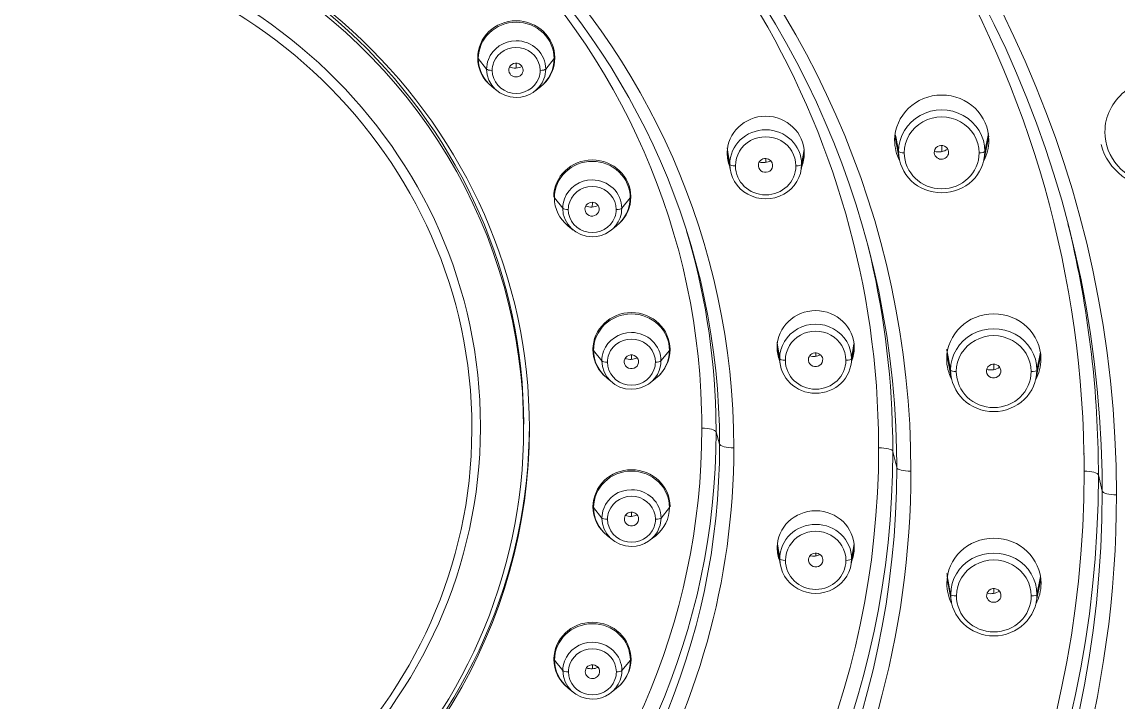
# Model space of a CAD drawing. Extents: x 12185 to 15344, y -91 to 2224.
# Drawn here: x 14150.09 to 14188.47, y 1158.3 to 1182.13 of the extents above; entities that cross this region are included whole.
import ezdxf

# ---------------------------------------------------------------- set-up
doc = ezdxf.new("R2010")
doc.units = 0
doc.header["$LTSCALE"] = 10
doc.header["$MEASUREMENT"] = 0
doc.layers.add('1', color=7, linetype='CONTINUOUS')

msp = doc.modelspace()

# ---------------------------------------------------------------- linework, layer by layer
at = {"layer": '1', "color": 7, "linetype": 'Continuous', "lineweight": 13}
for p, q in [((14166.068, 1180.846), (14166.048, 1180.949)), ((14166.068, 1180.846), (14166.36, 1180.478)), ((14167.398, 1180.687), (14167.397, 1180.515)), ((14168.725, 1180.846), (14168.429, 1180.478)), ((14168.725, 1180.846), (14168.744, 1180.946)), ((14183.804, 1177.597), (14183.926, 1178.224)), ((14177.389, 1177.143), (14177.475, 1177.667)), ((14182.297, 1177.59), (14182.298, 1177.806)), ((14176.134, 1177.346), (14176.134, 1177.209)), ((14168.73, 1175.971), (14168.711, 1176.074)), ((14168.73, 1175.971), (14169.022, 1175.603)), ((14171.387, 1175.971), (14171.091, 1175.603)), ((14171.387, 1175.971), (14171.407, 1176.071)), ((14170.061, 1175.812), (14170.06, 1175.647)), ((14170.102, 1170.625), (14170.083, 1170.728)), ((14170.102, 1170.625), (14170.395, 1170.257)), ((14172.759, 1170.625), (14172.464, 1170.257)), ((14172.759, 1170.625), (14172.779, 1170.725)), ((14179.137, 1170.334), (14179.222, 1170.858)), ((14171.433, 1170.465), (14171.432, 1170.309)), ((14177.882, 1170.536), (14177.882, 1170.416)), ((14185.625, 1169.934), (14185.748, 1170.561)), ((14184.119, 1169.951), (14184.12, 1170.143)), ((14174.516, 1167.34), (14174.391, 1167.774)), ((14180.718, 1166.519), (14180.583, 1167.086)), ((14187.914, 1165.696), (14187.779, 1166.263)), ((14170.104, 1165.119), (14170.085, 1165.222)), ((14170.104, 1165.119), (14170.397, 1164.751)), ((14171.435, 1164.958), (14171.434, 1164.81)), ((14172.761, 1165.119), (14172.466, 1164.751)), ((14172.761, 1165.119), (14172.781, 1165.219)), ((14176.541, 1163.85), (14176.623, 1163.321)), ((14179.139, 1163.321), (14179.225, 1163.845)), ((14177.885, 1163.522), (14177.884, 1163.418)), ((14185.628, 1162.074), (14185.751, 1162.702)), ((14184.122, 1162.113), (14184.123, 1162.282)), ((14168.736, 1159.773), (14168.717, 1159.876)), ((14171.393, 1159.773), (14171.413, 1159.873)), ((14168.736, 1159.773), (14169.029, 1159.405)), ((14170.067, 1159.61), (14170.066, 1159.471)), ((14171.393, 1159.773), (14171.097, 1159.405))]:
    msp.add_line(p, q, dxfattribs=at)
at = {"layer": '1', "color": 7, "linetype": 'Continuous', "lineweight": 18}
for p, q in [((14167.156, 1180.35), (14167.18, 1180.309)), ((14166.542, 1179.868), (14166.729, 1179.717)), ((14168.052, 1179.711), (14168.241, 1179.86)), ((14180.654, 1178.149), (14180.808, 1177.337)), ((14183.777, 1177.323), (14183.938, 1178.134)), ((14174.785, 1177.611), (14174.886, 1176.964)), ((14177.373, 1176.952), (14177.48, 1177.599)), ((14169.204, 1174.993), (14169.392, 1174.842)), ((14170.715, 1174.835), (14170.904, 1174.985)), ((14176.533, 1170.802), (14176.634, 1170.155)), ((14179.121, 1170.143), (14179.228, 1170.79)), ((14182.476, 1170.486), (14182.63, 1169.674)), ((14185.598, 1169.661), (14185.76, 1170.471)), ((14170.577, 1169.647), (14170.764, 1169.496)), ((14172.087, 1169.49), (14172.276, 1169.639)), ((14167.656, 1168.037), (14167.655, 1167.9)), ((14170.579, 1164.141), (14170.766, 1163.989)), ((14172.089, 1163.983), (14172.278, 1164.133)), ((14176.535, 1163.789), (14176.637, 1163.142)), ((14179.124, 1163.13), (14179.231, 1163.777)), ((14182.479, 1162.626), (14182.633, 1161.814)), ((14185.601, 1161.801), (14185.763, 1162.611)), ((14169.21, 1158.795), (14169.398, 1158.644)), ((14170.721, 1158.637), (14170.91, 1158.787))]:
    msp.add_line(p, q, dxfattribs=at)
for centre, major_axis, ratio, start_param, end_param in [((14147.84, 1164.676), (63.725, -0.283), 0.961683, 1.019372, 4.160314), ((14147.84, 1164.497), (-62.049, 0.276), 0.961673, 2.131967, 4.160639), ((14147.841, 1164.873), (49.268, -0.227), 0.961631, 0.018098, 3.146385), ((14147.845, 1165.696), (40.068, -0.185), 0.961631, 0.021159, 3.146385), ((14147.849, 1166.519), (32.869, -0.151), 0.961631, 0.024751, 3.146385), ((14147.853, 1167.34), (26.663, -0.123), 0.961631, 0.029403, 3.146385), ((14147.855, 1167.9), (20, -0.092), 0.961631, 0.004793, 3.146385), ((14147.856, 1168.037), (19.8, -0.091), 0.961631, 0.004793, 3.146385), ((14147.855, 1167.9), (-19.8, 0.091), 0.961631, 3.146385, 6.287978), ((14147.856, 1167.978), (-18.287, 0.084), 0.961631, 3.146385, 6.28362), ((14147.855, 1167.9), (-17.988, 0.083), 0.961631, 3.146385, 6.28362), ((14167.396, 1180.874), (1.35, -0.006), 0.961631, 0.004793, 3.146385), ((14167.396, 1180.846), (-1.328, 0.006), 0.961631, 4.717182, 6.287978), ((14167.396, 1180.846), (-1.328, 0.006), 0.961631, 3.146385, 4.717182), ((14167.394, 1180.478), (-1.034, 0.005), 0.961631, 4.717182, 5.944012), ((14167.394, 1180.478), (-1.034, 0.005), 0.961631, 3.146385, 4.717182), ((14167.396, 1180.874), (1.35, -0.006), 0.961631, 3.146385, 4.019453), ((14167.396, 1180.846), (-1.328, 0.006), 0.961631, 0.004793, 0.876781), ((14167.394, 1180.478), (-1.034, 0.005), 0.961631, 5.944012, 6.287978), ((14167.386, 1180.446), (-0.251, 0.001), 0.96158, 3.74929, 6.890883), ((14167.386, 1180.446), (-0.251, 0.001), 0.96158, 0.607698, 3.74929), ((14167.396, 1180.846), (-1.328, 0.006), 0.961631, 2.2648, 3.146385), ((14167.396, 1180.874), (1.35, -0.006), 0.961631, 5.485939, 6.287978), ((14167.394, 1180.478), (-1.034, 0.005), 0.961631, 0.004793, 1.575589), ((14167.358, 1181.002), (-0.508, 0.001), 0.96158, 1.174754, 2.068882), ((14167.394, 1180.478), (-1.034, 0.005), 0.961631, 2.802419, 3.146385), ((14167.394, 1180.478), (-1.034, 0.005), 0.961631, 1.575589, 2.802419), ((14182.295, 1177.984), (1.65, -0.008), 0.961631, 0.004793, 3.146385), ((14182.294, 1177.597), (-1.51, 0.007), 0.961631, 3.146385, 6.287978), ((14176.132, 1177.53), (1.35, -0.006), 0.961631, 0.004793, 3.146385), ((14176.131, 1177.143), (-1.258, 0.006), 0.961631, 3.146385, 6.287975), ((14182.295, 1177.984), (1.65, -0.008), 0.961631, 3.146385, 3.614286), ((14182.295, 1177.984), (1.65, -0.008), 0.961631, 5.810505, 6.287978), ((14176.132, 1177.53), (1.35, -0.006), 0.961631, 3.146385, 3.506982), ((14176.132, 1177.53), (1.35, -0.006), 0.961631, 5.91781, 6.287978), ((14182.294, 1177.597), (-1.51, 0.007), 0.961631, 0.004793, 3.146385), ((14182.284, 1177.564), (0.252, 0.002), 0.96058, 0.331, 3.472594), ((14182.181, 1178.105), (0.548, 0.003), 0.96058, 4.436176, 5.339286), ((14182.284, 1177.564), (0.252, 0.002), 0.96058, 3.472594, 6.614186), ((14189.922, 1178.33), (-2.113, 0.01), 0.961631, 0.247677, 2.893929), ((14170.059, 1175.999), (1.35, -0.006), 0.961631, 0.004793, 3.146385), ((14170.059, 1175.971), (-1.328, 0.006), 0.961631, 4.717182, 6.287978), ((14170.059, 1175.971), (-1.328, 0.006), 0.961631, 3.146385, 4.717182), ((14176.131, 1177.143), (-1.258, 0.006), 0.961631, 0.00479, 3.146385), ((14176.124, 1177.105), (0.251, 0), 0.96119, 0.362599, 3.50419), ((14176.124, 1177.105), (0.251, 0), 0.96119, 3.50419, 6.645784), ((14176.057, 1177.656), (0.472, 0), 0.96119, 4.388302, 5.266868), ((14170.057, 1175.603), (-1.034, 0.005), 0.961631, 4.717182, 5.944012), ((14170.057, 1175.603), (-1.034, 0.005), 0.961631, 3.146385, 4.717182), ((14170.059, 1175.971), (-1.328, 0.006), 0.961631, 0.004793, 0.876781), ((14170.059, 1175.971), (-1.328, 0.006), 0.961631, 2.2648, 3.146385), ((14170.059, 1175.999), (1.35, -0.006), 0.961631, 5.489277, 6.287978), ((14170.057, 1175.603), (-1.034, 0.005), 0.961631, 5.944012, 6.287978), ((14170.057, 1175.603), (-1.034, 0.005), 0.961631, 0.004793, 1.575589), ((14170.052, 1175.571), (-0.251, 0.001), 0.961521, 3.508093, 6.649685), ((14170.052, 1175.571), (-0.251, 0.001), 0.961521, 0.3665, 3.508093), ((14170.02, 1176.135), (-0.508, 0.002), 0.961521, 1.189546, 2.067866), ((14170.057, 1175.603), (-1.034, 0.005), 0.961631, 2.802419, 3.146385), ((14170.057, 1175.603), (-1.034, 0.005), 0.961631, 1.575589, 2.802419), ((14147.848, 1166.263), (-39.931, 0.184), 0.961631, 3.162751, 3.377464), ((14147.855, 1167.774), (-26.537, 0.122), 0.961631, 3.170996, 3.425858), ((14147.851, 1167.086), (-32.731, 0.151), 0.961631, 3.166344, 3.377493), ((14171.431, 1170.653), (1.35, -0.006), 0.961631, 0.004793, 3.146385), ((14171.431, 1170.625), (-1.328, 0.006), 0.961631, 4.717182, 6.287978), ((14171.431, 1170.625), (-1.328, 0.006), 0.961631, 3.146385, 4.717182), ((14177.88, 1170.721), (1.35, -0.006), 0.961631, 0.004793, 3.146385), ((14184.117, 1170.321), (1.65, -0.008), 0.961631, 0.004793, 3.146385), ((14177.878, 1170.334), (-1.258, 0.006), 0.961631, 3.146385, 6.287979), ((14184.115, 1169.934), (-1.51, 0.007), 0.961631, 3.146385, 6.287978), ((14171.429, 1170.257), (-1.034, 0.005), 0.961631, 4.717182, 5.944012), ((14171.429, 1170.257), (-1.034, 0.005), 0.961631, 3.146385, 4.717182), ((14171.431, 1170.653), (1.35, -0.006), 0.961631, 3.146385, 3.901742), ((14171.431, 1170.625), (-1.328, 0.006), 0.961631, 0.004793, 0.876781), ((14171.431, 1170.625), (-1.328, 0.006), 0.961631, 2.2648, 3.146385), ((14171.431, 1170.653), (1.35, -0.006), 0.961631, 5.444313, 6.287978), ((14177.88, 1170.721), (1.35, -0.006), 0.961631, 3.146385, 3.506982), ((14177.88, 1170.721), (1.35, -0.006), 0.961631, 5.91781, 6.287978), ((14171.429, 1170.257), (-1.034, 0.005), 0.961631, 5.944012, 6.287978), ((14171.429, 1170.257), (-1.034, 0.005), 0.961631, 0.004793, 1.575589), ((14171.427, 1170.225), (-0.251, 0.001), 0.961487, 3.267196, 6.408789), ((14171.427, 1170.225), (-0.251, 0.001), 0.961487, 0.125603, 3.267196), ((14171.393, 1170.796), (-0.508, 0.002), 0.961487, 1.202285, 2.062394), ((14171.429, 1170.257), (-1.034, 0.005), 0.961631, 2.802419, 3.146385), ((14177.878, 1170.334), (-1.258, 0.006), 0.961631, 0.004794, 3.146385), ((14177.876, 1170.295), (-0.251, 0.001), 0.961057, 3.265752, 6.407344), ((14177.876, 1170.295), (-0.251, 0.001), 0.961057, 0.124158, 3.265752), ((14177.805, 1170.863), (-0.472, 0.001), 0.961057, 1.278005, 2.107878), ((14184.117, 1170.321), (1.65, -0.008), 0.961631, 3.146385, 3.614286), ((14184.117, 1170.321), (1.65, -0.008), 0.961631, 5.810505, 6.287978), ((14171.429, 1170.257), (-1.034, 0.005), 0.961631, 1.575589, 2.802419), ((14184.115, 1169.934), (-1.51, 0.007), 0.961631, 0.004793, 3.146385), ((14184.111, 1169.901), (-0.252, 0), 0.960323, 3.255112, 6.396705), ((14184.111, 1169.901), (-0.252, 0), 0.960323, 0.113519, 3.255112), ((14184.002, 1170.465), (-0.548, 0), 0.960323, 1.319546, 2.189766), ((14147.855, 1167.774), (-26.537, 0.122), 0.961631, 3.146385, 3.170996), ((14147.856, 1168.037), (-20, 0.092), 0.961631, 0.004793, 3.146385), ((14147.856, 1167.978), (-18.287, 0.084), 0.961631, 0.004793, 3.142027), ((14147.856, 1167.978), (-18.287, 0.084), 0.961631, 3.142027, 3.146385), ((14147.855, 1167.774), (-26.537, 0.122), 0.961631, 0.029403, 3.146385), ((14147.855, 1167.9), (20, -0.092), 0.961631, 3.146385, 6.287978), ((14147.855, 1167.9), (-19.8, 0.091), 0.961631, 0.004793, 3.146385), ((14147.855, 1167.9), (-17.988, 0.083), 0.961631, 0.004793, 3.142027), ((14147.855, 1167.9), (17.988, -0.083), 0.961631, 0.000434, 0.004793), ((14147.851, 1167.086), (-32.731, 0.151), 0.961631, 3.146385, 3.166344), ((14147.853, 1167.34), (26.663, -0.123), 0.961631, 3.170996, 6.287978), ((14147.851, 1167.086), (-32.731, 0.151), 0.961631, 0.024751, 3.146385), ((14147.848, 1166.391), (-39.432, 0.182), 0.961631, 3.146385, 3.162121), ((14147.848, 1166.263), (-39.931, 0.184), 0.961631, 3.146385, 3.162751), ((14147.849, 1166.519), (32.869, -0.151), 0.961631, 3.166344, 6.287978), ((14171.433, 1165.147), (1.35, -0.006), 0.961631, 0.004793, 3.146385), ((14171.433, 1165.119), (-1.328, 0.006), 0.961631, 4.717182, 6.287978), ((14171.433, 1165.119), (-1.328, 0.006), 0.961631, 3.146385, 4.717182), ((14147.848, 1166.263), (-39.931, 0.184), 0.961631, 0.021159, 3.146385), ((14147.845, 1165.696), (40.068, -0.185), 0.961631, 3.162751, 6.287978), ((14171.431, 1164.751), (-1.034, 0.005), 0.961631, 4.717182, 5.944012), ((14171.431, 1164.751), (-1.034, 0.005), 0.961631, 3.146385, 4.717182), ((14147.844, 1165.44), (-49.131, 0.226), 0.961631, 0.018098, 3.146385), ((14147.841, 1164.873), (49.268, -0.227), 0.961631, 3.159691, 6.287978), ((14171.433, 1165.147), (1.35, -0.006), 0.961631, 3.146385, 4.024755), ((14171.433, 1165.119), (-1.328, 0.006), 0.961631, 0.004793, 0.876781), ((14171.431, 1164.751), (-1.034, 0.005), 0.961631, 5.944012, 6.287978), ((14171.432, 1164.717), (-0.251, 0.001), 0.961486, 3.026411, 6.168003), ((14171.398, 1165.298), (-0.508, 0.003), 0.961486, 1.21209, 2.052711), ((14171.433, 1165.119), (-1.328, 0.006), 0.961631, 2.2648, 3.146385), ((14177.883, 1163.707), (1.35, -0.006), 0.961631, 0.004793, 3.146385), ((14171.431, 1164.751), (-1.034, 0.005), 0.961631, 0.004793, 1.575589), ((14171.432, 1164.717), (-0.251, 0.001), 0.961486, 6.168003, 9.309596), ((14171.431, 1164.751), (-1.034, 0.005), 0.961631, 2.802419, 3.146385), ((14177.881, 1163.321), (-1.258, 0.006), 0.961631, 3.146385, 6.287975), ((14171.431, 1164.751), (-1.034, 0.005), 0.961631, 1.575589, 2.802419), ((14177.883, 1163.707), (1.35, -0.006), 0.961631, 3.146385, 3.506982), ((14177.883, 1163.707), (1.35, -0.006), 0.961631, 5.91781, 6.287978), ((14184.12, 1162.461), (1.65, -0.008), 0.961631, 0.004793, 3.146385), ((14177.881, 1163.321), (-1.258, 0.006), 0.961631, 0.004789, 3.146385), ((14177.882, 1163.281), (-0.251, 0.002), 0.961054, 6.16933, 9.310924), ((14177.882, 1163.281), (-0.251, 0.002), 0.961054, 3.027739, 6.16933), ((14177.811, 1163.866), (-0.472, 0.003), 0.961054, 1.305212, 2.080842), ((14184.118, 1162.074), (-1.51, 0.007), 0.961631, 3.146385, 6.287978), ((14184.12, 1162.461), (1.65, -0.008), 0.961631, 3.146385, 3.614286), ((14184.118, 1162.04), (-0.252, 0.002), 0.960317, 3.038354, 6.179947), ((14184.009, 1162.628), (-0.548, 0.005), 0.960317, 1.339437, 2.169996), ((14184.12, 1162.461), (1.65, -0.008), 0.961631, 5.810505, 6.287978), ((14184.118, 1162.074), (-1.51, 0.007), 0.961631, 0.004793, 3.146385), ((14184.118, 1162.04), (-0.252, 0.002), 0.960317, 6.179947, 9.321539), ((14170.065, 1159.801), (1.35, -0.006), 0.961631, 0.004793, 3.146385), ((14170.065, 1159.773), (-1.328, 0.006), 0.961631, 4.717182, 6.287978), ((14170.065, 1159.773), (-1.328, 0.006), 0.961631, 3.146385, 4.717182), ((14170.063, 1159.405), (-1.034, 0.005), 0.961631, 4.717182, 5.944012), ((14170.063, 1159.405), (-1.034, 0.005), 0.961631, 3.146385, 4.717182), ((14170.065, 1159.801), (1.35, -0.006), 0.961631, 3.146385, 4.020239), ((14170.065, 1159.773), (-1.328, 0.006), 0.961631, 0.004793, 0.876781), ((14170.063, 1159.405), (-1.034, 0.005), 0.961631, 5.944012, 6.287978), ((14170.065, 1159.37), (-0.251, 0.001), 0.961519, 2.785523, 5.927116), ((14170.033, 1159.958), (-0.508, 0.003), 0.961519, 1.218407, 2.039394), ((14170.065, 1159.773), (-1.328, 0.006), 0.961631, 2.2648, 3.146385), ((14170.065, 1159.801), (1.35, -0.006), 0.961631, 5.445492, 6.287978), ((14170.063, 1159.405), (-1.034, 0.005), 0.961631, 0.004793, 1.575589), ((14170.065, 1159.37), (-0.251, 0.001), 0.961519, 5.927116, 9.068708), ((14170.063, 1159.405), (-1.034, 0.005), 0.961631, 2.802419, 3.146385), ((14170.063, 1159.405), (-1.034, 0.005), 0.961631, 1.575589, 2.802419)]:
    msp.add_ellipse(centre, major_axis=major_axis, ratio=ratio, start_param=start_param, end_param=end_param, dxfattribs=at)
at = {"layer": '1', "color": 7, "linetype": 'Continuous', "lineweight": 13}
for centre, major_axis, ratio, start_param, end_param in [((14147.841, 1164.745), (49.767, -0.229), 0.961631, 0.004793, 3.146385), ((14147.844, 1165.568), (48.632, -0.224), 0.961631, 0.018059, 1.074309), ((14147.844, 1165.568), (40.567, -0.187), 0.961631, 0.004793, 3.146385), ((14147.848, 1166.391), (39.432, -0.182), 0.961631, 0.021103, 1.073542), ((14147.848, 1166.391), (33.367, -0.154), 0.961631, 0.004793, 3.146385), ((14147.852, 1167.214), (27.161, -0.125), 0.961631, 0.004793, 3.146385), ((14147.852, 1167.214), (32.232, -0.149), 0.961631, 0.024751, 1.072547), ((14147.855, 1167.9), (-26.038, 0.12), 0.961631, 3.170996, 6.287978), ((14167.394, 1180.435), (-0.839, 0.004), 0.961631, 3.146385, 5.944012), ((14167.394, 1180.435), (-0.839, 0.004), 0.961631, 5.944012, 6.287978), ((14166.555, 1180.49), (0.2, 0), 0.274342, 3.356111, 4.711022), ((14167.394, 1180.435), (-0.839, 0.004), 0.961631, 0.004793, 2.802419), ((14167.394, 1180.435), (-0.839, 0.004), 0.961631, 2.802419, 3.146385), ((14168.233, 1180.49), (-0.2, 0), 0.274342, 1.569429, 2.92434), ((14189.922, 1178.279), (-1.914, 0.009), 0.961631, 4.545643, 6.287978), ((14182.293, 1177.545), (-1.31, 0.006), 0.961631, 3.146385, 6.287978), ((14189.922, 1178.279), (-1.914, 0.009), 0.961631, 0.004793, 1.404051), ((14176.13, 1177.091), (-1.059, 0.005), 0.961631, 3.146385, 6.287978), ((14180.983, 1177.6), (0.2, 0), 0.274342, 3.192585, 4.711022), ((14182.293, 1177.545), (-1.31, 0.006), 0.961631, 0.004793, 3.146385), ((14183.604, 1177.6), (-0.2, 0), 0.274342, 1.569429, 3.087865), ((14175.072, 1177.146), (-0.2, 0), 0.274342, 0.042266, 1.569429), ((14177.189, 1177.146), (0.2, 0), 0.274342, 4.711022, 6.238185), ((14176.13, 1177.091), (-1.059, 0.005), 0.961631, 0.004793, 3.146385), ((14170.057, 1175.56), (-0.839, 0.004), 0.961631, 3.146385, 5.944012), ((14169.218, 1175.615), (0.2, 0), 0.274342, 3.356111, 4.711022), ((14170.057, 1175.56), (-0.839, 0.004), 0.961631, 5.944012, 6.287978), ((14170.896, 1175.615), (-0.2, 0), 0.274342, 1.569429, 2.92434), ((14170.057, 1175.56), (-0.839, 0.004), 0.961631, 0.004793, 2.802419), ((14170.057, 1175.56), (-0.839, 0.004), 0.961631, 2.802419, 3.146385), ((14171.429, 1170.214), (-0.839, 0.004), 0.961631, 3.146385, 5.944012), ((14177.878, 1170.282), (-1.059, 0.005), 0.961631, 3.146385, 6.287978), ((14184.115, 1169.882), (-1.31, 0.006), 0.961631, 3.146385, 6.287978), ((14170.59, 1170.269), (0.2, 0), 0.274342, 3.356111, 4.711022), ((14171.429, 1170.214), (-0.839, 0.004), 0.961631, 5.944012, 6.287978), ((14171.429, 1170.214), (-0.839, 0.004), 0.961631, 0.004793, 2.802419), ((14171.429, 1170.214), (-0.839, 0.004), 0.961631, 2.802419, 3.146385), ((14172.268, 1170.269), (-0.2, 0), 0.274342, 1.569429, 2.92434), ((14176.82, 1170.337), (-0.2, 0), 0.274342, 0.042266, 1.569429), ((14177.878, 1170.282), (-1.059, 0.005), 0.961631, 0.004793, 3.146385), ((14178.937, 1170.337), (0.2, 0), 0.274342, 4.711022, 6.238185), ((14182.805, 1169.937), (0.2, 0), 0.274342, 3.192585, 4.711022), ((14184.115, 1169.882), (-1.31, 0.006), 0.961631, 0.004793, 3.146385), ((14185.426, 1169.937), (-0.2, 0), 0.274342, 1.569429, 3.087865), ((14147.855, 1167.9), (-26.038, 0.12), 0.961631, 3.146385, 3.170996), ((14147.853, 1167.34), (26.663, -0.123), 0.961631, 0.004793, 0.029403), ((14147.855, 1167.9), (-26.038, 0.12), 0.961631, 0.029403, 3.146385), ((14173.893, 1167.763), (0.5, 0), 0.274342, 0.078463, 1.569429), ((14147.852, 1167.214), (-32.232, 0.149), 0.961631, 3.146385, 3.166344), ((14147.852, 1167.214), (32.232, -0.149), 0.961631, 3.166344, 6.287978), ((14147.852, 1167.214), (27.161, -0.125), 0.961631, 3.146385, 6.287978), ((14175.014, 1167.351), (-0.5, 0), 0.274342, 0.078463, 1.569429), ((14180.084, 1167.077), (0.5, 0), 0.274342, 0.065201, 1.569429), ((14147.849, 1166.519), (32.869, -0.151), 0.961631, 0.004793, 0.024751), ((14147.848, 1166.391), (39.432, -0.182), 0.961631, 3.162696, 6.287978), ((14147.848, 1166.391), (33.367, -0.154), 0.961631, 3.146385, 6.287978), ((14181.217, 1166.528), (-0.5, 0), 0.274342, 0.065201, 1.569429), ((14187.28, 1166.254), (0.5, 0), 0.274342, 0.065201, 1.569429), ((14147.845, 1165.696), (40.068, -0.185), 0.961631, 0.004793, 0.021159), ((14188.413, 1165.705), (-0.5, 0), 0.274342, 0.065201, 1.569429), ((14147.844, 1165.568), (48.632, -0.224), 0.961631, 3.159651, 6.287978), ((14147.844, 1165.568), (40.567, -0.187), 0.961631, 3.146385, 6.287978), ((14171.431, 1164.708), (-0.839, 0.004), 0.961631, 3.146385, 5.944012), ((14171.431, 1164.708), (-0.839, 0.004), 0.961631, 5.944012, 6.287978), ((14147.841, 1164.745), (49.767, -0.229), 0.961631, 3.146385, 6.287978), ((14170.592, 1164.763), (0.2, 0), 0.274342, 3.356111, 4.711022), ((14171.431, 1164.708), (-0.839, 0.004), 0.961631, 0.004793, 2.802419), ((14171.431, 1164.708), (-0.839, 0.004), 0.961631, 2.802419, 3.146385), ((14172.27, 1164.763), (-0.2, 0), 0.274342, 1.569429, 2.92434), ((14177.881, 1163.269), (-1.059, 0.005), 0.961631, 3.146385, 6.287978), ((14176.822, 1163.323), (-0.2, 0), 0.274342, 0.042266, 1.569429), ((14178.94, 1163.323), (0.2, 0), 0.274342, 4.711022, 6.238185), ((14184.118, 1162.022), (-1.31, 0.006), 0.961631, 3.146385, 6.287978), ((14177.881, 1163.269), (-1.059, 0.005), 0.961631, 0.004793, 3.146385), ((14182.808, 1162.077), (0.2, 0), 0.274342, 3.192585, 4.711022), ((14184.118, 1162.022), (-1.31, 0.006), 0.961631, 0.004793, 3.146385), ((14185.428, 1162.077), (-0.2, 0), 0.274342, 1.569429, 3.087865), ((14170.063, 1159.362), (-0.839, 0.004), 0.961631, 3.146385, 5.944012), ((14170.063, 1159.362), (-0.839, 0.004), 0.961631, 5.944012, 6.287978), ((14169.224, 1159.417), (0.2, 0), 0.274342, 3.356111, 4.711022), ((14170.063, 1159.362), (-0.839, 0.004), 0.961631, 0.004793, 2.802419), ((14170.063, 1159.362), (-0.839, 0.004), 0.961631, 2.802419, 3.146385), ((14170.902, 1159.417), (-0.2, 0), 0.274342, 1.569429, 2.92434)]:
    msp.add_ellipse(centre, major_axis=major_axis, ratio=ratio, start_param=start_param, end_param=end_param, dxfattribs=at)
at = {"layer": '1', "color": 7, "linetype": 'Continuous', "lineweight": 18}
for points, knots in [([(14114.728, 1113.355), (14112.984, 1114.398), (14111.294, 1115.523), (14108.036, 1117.927), (14106.468, 1119.206), (14103.47, 1121.905), (14102.041, 1123.326), (14099.332, 1126.295), (14098.054, 1127.843), (14095.662, 1131.053), (14094.548, 1132.714), (14092.494, 1136.134), (14091.554, 1137.892), (14089.859, 1141.489), (14089.103, 1143.327), (14087.782, 1147.066), (14087.217, 1148.967), (14086.284, 1152.812), (14085.915, 1154.757), (14085.378, 1158.672), (14085.21, 1160.642), (14085.074, 1164.588), (14085.107, 1166.564), (14085.375, 1170.504), (14085.609, 1172.468), (14086.277, 1176.364), (14086.71, 1178.296), (14087.772, 1182.109), (14088.4, 1183.991), (14089.845, 1187.686), (14090.662, 1189.5), (14092.477, 1193.041), (14093.475, 1194.768), (14095.642, 1198.121), (14096.812, 1199.746), (14099.31, 1202.878), (14100.64, 1204.385), (14103.445, 1207.267), (14104.922, 1208.641), (14108.008, 1211.244), (14109.618, 1212.473), (14112.954, 1214.773), (14114.681, 1215.843), (14118.236, 1217.817), (14120.064, 1218.72), (14123.804, 1220.349), (14125.715, 1221.076), (14129.602, 1222.344), (14131.578, 1222.887), (14135.576, 1223.783), (14137.598, 1224.137), (14141.669, 1224.652), (14143.717, 1224.813), (14147.82, 1224.942), (14149.875, 1224.909), (14153.972, 1224.651), (14156.014, 1224.425), (14160.065, 1223.781), (14162.074, 1223.364), (14166.04, 1222.342), (14167.997, 1221.737), (14171.839, 1220.346), (14173.725, 1219.559), (14177.408, 1217.813), (14179.205, 1216.853), (14180.948, 1215.81)], [0, 0, 0, 0, 0.03125, 0.03125, 0.0625, 0.0625, 0.09375, 0.09375, 0.125, 0.125, 0.15625, 0.15625, 0.1875, 0.1875, 0.21875, 0.21875, 0.25, 0.25, 0.28125, 0.28125, 0.3125, 0.3125, 0.34375, 0.34375, 0.375, 0.375, 0.40625, 0.40625, 0.4375, 0.4375, 0.46875, 0.46875, 0.5, 0.5, 0.53125, 0.53125, 0.5625, 0.5625, 0.59375, 0.59375, 0.625, 0.625, 0.65625, 0.65625, 0.6875, 0.6875, 0.71875, 0.71875, 0.75, 0.75, 0.78125, 0.78125, 0.8125, 0.8125, 0.84375, 0.84375, 0.875, 0.875, 0.90625, 0.90625, 0.9375, 0.9375, 0.96875, 0.96875, 1, 1, 1, 1]), ([(14087.041, 1164.333), (14087.041, 1165.639), (14087.131, 1168.245), (14087.401, 1170.836), (14087.671, 1172.774), (14087.773, 1173.419), (14087.914, 1174.224), (14087.943, 1174.385), (14088.002, 1174.706), (14088.093, 1175.187), (14088.19, 1175.667), (14088.526, 1177.26), (14088.838, 1178.52), (14089.546, 1181.011), (14090.338, 1183.473), (14091.297, 1185.88), (14092.34, 1188.257), (14092.903, 1189.432), (14093.812, 1191.172), (14094.126, 1191.749), (14094.531, 1192.465), (14094.613, 1192.608), (14094.778, 1192.893), (14094.861, 1193.036), (14095.112, 1193.461), (14095.282, 1193.743), (14096.14, 1195.145), (14096.863, 1196.238), (14098.377, 1198.372), (14099.961, 1200.452), (14101.683, 1202.426), (14103.475, 1204.346), (14104.405, 1205.279), (14105.853, 1206.638), (14106.345, 1207.085), (14106.971, 1207.634), (14107.096, 1207.743), (14107.349, 1207.961), (14107.476, 1208.07), (14107.858, 1208.394), (14108.114, 1208.607), (14109.402, 1209.664), (14110.456, 1210.472), (14112.612, 1212.015), (14114.815, 1213.485), (14117.112, 1214.81), (14119.456, 1216.063), (14120.652, 1216.654), (14122.481, 1217.484), (14123.096, 1217.751), (14124.029, 1218.139), (14124.341, 1218.265), (14124.812, 1218.452), (14124.969, 1218.514), (14125.284, 1218.635), (14126.702, 1219.177), (14128.133, 1219.665), (14130.695, 1220.448), (14133.278, 1221.147), (14135.898, 1221.68), (14138.539, 1222.129), (14139.869, 1222.313), (14141.878, 1222.524), (14142.55, 1222.584), (14143.562, 1222.658), (14143.9, 1222.679), (14144.408, 1222.708), (14144.578, 1222.717), (14144.917, 1222.734), (14145.087, 1222.741), (14146.612, 1222.803), (14147.962, 1222.814), (14150.651, 1222.751), (14151.991, 1222.676), (14154.66, 1222.443), (14155.989, 1222.284), (14158.637, 1221.881), (14159.956, 1221.638), (14161.927, 1221.208), (14162.582, 1221.054), (14163.563, 1220.807), (14164.053, 1220.679), (14164.543, 1220.545), (14164.869, 1220.454), (14165.032, 1220.408), (14166.496, 1219.988), (14167.779, 1219.575), (14170.308, 1218.669), (14172.8, 1217.684), (14175.219, 1216.543), (14177.602, 1215.322), (14178.774, 1214.672), (14179.928, 1213.982)], [0, 0, 0, 0, 0.03125, 0.0625, 0.0625, 0.078125, 0.078125, 0.082031, 0.082031, 0.085937, 0.09375, 0.09375, 0.125, 0.125, 0.15625, 0.1875, 0.1875, 0.21875, 0.21875, 0.234375, 0.234375, 0.238281, 0.238281, 0.242187, 0.242187, 0.25, 0.25, 0.28125, 0.28125, 0.3125, 0.34375, 0.34375, 0.375, 0.375, 0.390625, 0.390625, 0.394531, 0.394531, 0.398437, 0.398437, 0.40625, 0.40625, 0.4375, 0.4375, 0.46875, 0.5, 0.5, 0.53125, 0.53125, 0.546875, 0.546875, 0.554687, 0.554687, 0.558594, 0.558594, 0.5625, 0.59375, 0.59375, 0.625, 0.65625, 0.65625, 0.6875, 0.6875, 0.703125, 0.703125, 0.710937, 0.710937, 0.714844, 0.714844, 0.71875, 0.71875, 0.75, 0.75, 0.78125, 0.78125, 0.8125, 0.8125, 0.84375, 0.84375, 0.859375, 0.859375, 0.867187, 0.871094, 0.871094, 0.875, 0.875, 0.90625, 0.90625, 0.9375, 0.96875, 0.96875, 1, 1, 1, 1]), ([(14179.928, 1213.982), (14181.028, 1213.325), (14183.176, 1211.947), (14185.227, 1210.442), (14186.728, 1209.266), (14187.223, 1208.866), (14187.833, 1208.357), (14187.954, 1208.254), (14188.197, 1208.048), (14188.318, 1207.945), (14188.679, 1207.633), (14188.917, 1207.424), (14190.1, 1206.37), (14191.014, 1205.502), (14192.779, 1203.717), (14194.48, 1201.883), (14196.056, 1199.953), (14197.569, 1197.974), (14198.295, 1196.961), (14199.681, 1194.884), (14200.343, 1193.822), (14201.129, 1192.462), (14201.284, 1192.189), (14201.589, 1191.642), (14202.039, 1190.819), (14202.466, 1189.988), (14203.293, 1188.317), (14203.806, 1187.189), (14204.755, 1184.909), (14205.629, 1182.603), (14206.351, 1180.246), (14206.996, 1177.863), (14207.281, 1176.659), (14207.588, 1175.137), (14207.647, 1174.831), (14207.731, 1174.372), (14207.759, 1174.219), (14207.813, 1173.912), (14207.944, 1173.145), (14208.06, 1172.377), (14208.307, 1170.53), (14208.554, 1168.061), (14208.637, 1165.579), (14208.638, 1164.334)], [0, 0, 0, 0, 0.0625, 0.125, 0.125, 0.15625, 0.15625, 0.164063, 0.164063, 0.171875, 0.171875, 0.1875, 0.1875, 0.25, 0.25, 0.3125, 0.375, 0.375, 0.4375, 0.4375, 0.5, 0.5, 0.515625, 0.515625, 0.53125, 0.5625, 0.5625, 0.625, 0.625, 0.6875, 0.75, 0.75, 0.8125, 0.8125, 0.828125, 0.828125, 0.835938, 0.835938, 0.84375, 0.875, 0.875, 0.9375, 1, 1, 1, 1]), ([(14180.762, 1113.783), (14181.908, 1114.469), (14184.154, 1115.912), (14187.37, 1118.283), (14190.419, 1120.849), (14193.288, 1123.601), (14195.965, 1126.526), (14198.438, 1129.613), (14200.698, 1132.847), (14202.734, 1136.216), (14204.538, 1139.705), (14206.103, 1143.3), (14207.422, 1146.985), (14208.488, 1150.744), (14209.299, 1154.562), (14209.85, 1158.423), (14210.096, 1161.74), (14210.14, 1163.764), (14210.141, 1164.491)], [0, 0, 0, 0, 0.064269, 0.128539, 0.192808, 0.257078, 0.321347, 0.385617, 0.449886, 0.514155, 0.578425, 0.642694, 0.706964, 0.771233, 0.835502, 0.899772, 0.964041, 1, 1, 1, 1]), ([(14208.639, 1164.334), (14208.64, 1163.09), (14208.558, 1160.608), (14208.313, 1158.139), (14208.068, 1156.293), (14207.976, 1155.678), (14207.848, 1154.911), (14207.822, 1154.757), (14207.769, 1154.45), (14207.741, 1154.297), (14207.657, 1153.838), (14207.598, 1153.533), (14207.292, 1152.011), (14207.009, 1150.806), (14206.365, 1148.423), (14205.645, 1146.066), (14204.774, 1143.76), (14203.826, 1141.48), (14203.315, 1140.352), (14202.215, 1138.124), (14201.626, 1137.023), (14200.841, 1135.663), (14200.682, 1135.393), (14200.36, 1134.855), (14199.87, 1134.053), (14199.363, 1133.265), (14198.324, 1131.708), (14197.6, 1130.694), (14196.088, 1128.715), (14194.514, 1126.785), (14192.814, 1124.951), (14191.051, 1123.166), (14190.138, 1122.298), (14188.957, 1121.244), (14188.718, 1121.035), (14188.358, 1120.723), (14188.237, 1120.62), (14187.995, 1120.414), (14187.387, 1119.901), (14186.77, 1119.401), (14185.269, 1118.225), (14183.22, 1116.72), (14181.073, 1115.341), (14179.974, 1114.684)], [0, 0, 0, 0, 0.0625, 0.125, 0.125, 0.15625, 0.15625, 0.164062, 0.164062, 0.171875, 0.171875, 0.1875, 0.1875, 0.25, 0.25, 0.3125, 0.375, 0.375, 0.4375, 0.4375, 0.5, 0.5, 0.515625, 0.515625, 0.53125, 0.5625, 0.5625, 0.625, 0.625, 0.6875, 0.75, 0.75, 0.8125, 0.8125, 0.828125, 0.828125, 0.835937, 0.835937, 0.84375, 0.875, 0.875, 0.9375, 1, 1, 1, 1])]:
    msp.add_open_spline(points, degree=3, knots=knots, dxfattribs=at)
at = {"layer": '1', "color": 7, "linetype": 'Continuous', "lineweight": 13}
for points, weights in [([(14147.821, 1218.886), (14180.8, 1218.886), (14204.128, 1196.461), (14204.14, 1164.745)], [1, 0.804738558373, 0.804738558373, 1]), ([(14204.14, 1164.746), (14204.152, 1133.031), (14180.84, 1110.605), (14147.861, 1110.605)], [1, 0.804736544391, 0.804736544391, 1])]:
    msp.add_rational_spline(points, weights, degree=3, dxfattribs=at)
at = {"layer": '1', "color": 7, "linetype": 'Continuous', "lineweight": 18}
for points in [[(14182.133, 1112.273), (14183.296, 1112.97), (14185.576, 1114.434), (14188.845, 1116.833), (14191.949, 1119.428), (14194.876, 1122.206), (14197.613, 1125.157), (14200.151, 1128.268), (14202.479, 1131.529), (14204.588, 1134.924), (14206.468, 1138.441), (14208.114, 1142.066), (14209.517, 1145.784), (14210.672, 1149.579), (14211.575, 1153.438), (14212.223, 1157.344), (14212.611, 1161.281), (14212.74, 1165.235), (14212.608, 1169.188), (14212.216, 1173.126), (14211.565, 1177.032), (14210.659, 1180.89), (14209.5, 1184.686), (14208.094, 1188.403), (14206.445, 1192.027), (14204.562, 1195.544), (14202.45, 1198.939), (14200.12, 1202.199), (14197.579, 1205.31), (14194.839, 1208.26), (14191.91, 1211.037), (14188.804, 1213.631), (14185.534, 1216.03), (14183.253, 1217.494), (14182.089, 1218.19)], [(14180.948, 1215.81), (14182.074, 1215.137), (14184.282, 1213.722), (14187.447, 1211.402), (14190.453, 1208.894), (14193.287, 1206.208), (14195.939, 1203.354), (14198.398, 1200.345), (14200.654, 1197.192), (14202.697, 1193.908), (14204.52, 1190.506), (14206.116, 1187), (14207.477, 1183.404), (14208.598, 1179.732), (14209.476, 1175.999), (14210.105, 1172.221), (14210.485, 1168.411), (14210.612, 1164.587), (14210.488, 1160.762), (14210.112, 1156.952), (14209.485, 1153.174), (14208.611, 1149.441), (14207.493, 1145.769), (14206.135, 1142.172), (14204.542, 1138.666), (14202.722, 1135.264), (14200.681, 1131.979), (14198.428, 1128.826), (14195.972, 1125.816), (14193.322, 1122.962), (14190.49, 1120.275), (14187.486, 1117.766), (14184.322, 1115.445), (14182.116, 1114.03), (14180.99, 1113.357)], [(14187.276, 1166.988), (14187.276, 1166.995), (14187.275, 1167.003), (14187.275, 1167.01)]]:
    msp.add_open_spline(points, degree=3, dxfattribs=at)
at = {"layer": '1', "color": 7, "linetype": 'Continuous', "lineweight": 13}
for points in [[(14181.519, 1216.696), (14182.662, 1216.012), (14184.902, 1214.573), (14188.114, 1212.215), (14191.164, 1209.666), (14194.041, 1206.936), (14196.732, 1204.037), (14199.226, 1200.98), (14201.515, 1197.777), (14203.588, 1194.441), (14205.437, 1190.986), (14207.055, 1187.425), (14208.435, 1183.772), (14209.573, 1180.044), (14210.462, 1176.253), (14211.1, 1172.416), (14211.484, 1168.548), (14211.612, 1164.664), (14211.485, 1160.781), (14211.102, 1156.913), (14210.465, 1153.076), (14209.577, 1149.286), (14208.441, 1145.558), (14207.062, 1141.906), (14205.445, 1138.346), (14203.597, 1134.891), (14201.525, 1131.556), (14199.238, 1128.354), (14196.744, 1125.298), (14194.054, 1122.399), (14191.178, 1119.671), (14188.129, 1117.123), (14184.918, 1114.766), (14182.678, 1113.328), (14181.535, 1112.644)], [(14174.783, 1177.719), (14174.813, 1177.527), (14174.843, 1177.335), (14174.872, 1177.143)]]:
    msp.add_open_spline(points, degree=3, dxfattribs=at)
for points, knots in [([(14180.784, 1177.597), (14180.75, 1177.776), (14180.715, 1177.965), (14180.68, 1178.155), (14180.678, 1178.166)], [0, 0, 0, 0, 0.942369, 1, 1, 1, 1]), ([(14176.531, 1170.91), (14176.532, 1170.905), (14176.561, 1170.713), (14176.591, 1170.521), (14176.62, 1170.334)], [0, 0, 0, 0, 0.026615, 1, 1, 1, 1]), ([(14182.605, 1169.934), (14182.572, 1170.113), (14182.526, 1170.357), (14182.481, 1170.602), (14182.469, 1170.667)], [0, 0, 0, 0, 0.731596, 1, 1, 1, 1]), ([(14182.608, 1162.074), (14182.575, 1162.253), (14182.529, 1162.497), (14182.484, 1162.742), (14182.472, 1162.807)], [0, 0, 0, 0, 0.731596, 1, 1, 1, 1])]:
    msp.add_open_spline(points, degree=3, knots=knots, dxfattribs=at)

doc.saveas('drawing.dxf')
